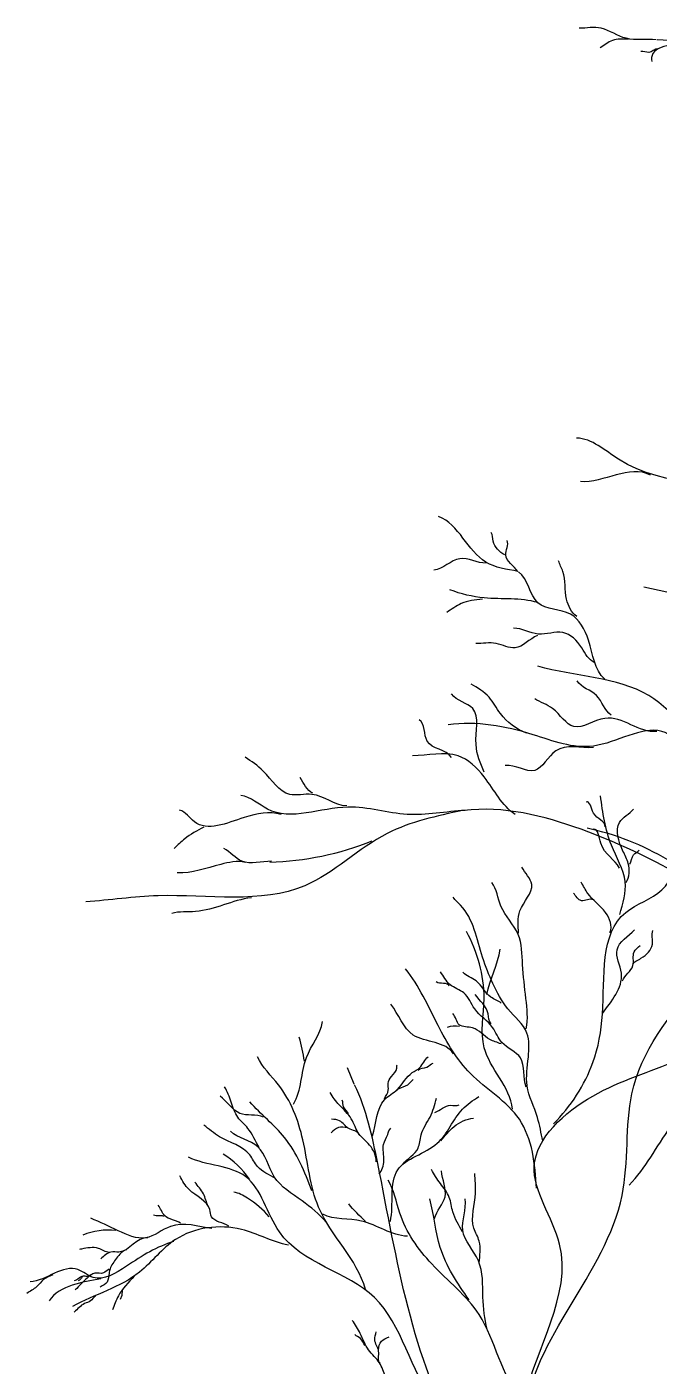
# Model space of a CAD drawing. Header units: millimetres. Extents: x 61831 to 121408, y 302 to 24841.
# Drawn here: x 84390 to 84908, y 19308 to 20406 of the extents above; entities that cross this region are included whole.
import ezdxf

# ---------------------------------------------------------------- set-up
doc = ezdxf.new("R2010")
doc.units = ezdxf.units.MM

# ---------------------------------------------------------------- blocks, each defined once
blk = doc.blocks.new('A$C402D241F')
at = {"color": 72}
for points in [[(516.7, 5547.6), (511.4, 5560.9)], [(551.6, 5543.1), (560.8, 5547.1), (565.1, 5551.3)], [(326.7, 5378.8), (326.2, 5374.4), (325, 5371.1)]]:
    blk.add_lwpolyline(points, dxfattribs=at)
for centre, radius, start, end in [((441, 5974.9), 245.4, 271.5172, 291.6678), ((370.2, 5427.6), 73.9, 34.838, 58.004), ((315.2, 5375), 53, 83.39, 112.9928)]:
    blk.add_arc(centre, radius, start, end, dxfattribs=at)
for points, start_tangent, end_tangent in [([(764.2, 6403.3), (739.6, 6404.6), (719.2, 6412.8), (701.1, 6412.8)], (-0.987787, 0.155813), (-0.999519, -0.031017)), ([(741.7, 6403.8), (728.4, 6402.9), (718.4, 6396.8)], (-0.998838, 0.048184), (-0.882538, -0.470242)), ([(802.6, 6404.6), (777.6, 6399.4), (761.6, 6392.1), (760.7, 6385.6)], (-0.998153, -0.060753), (0.369543, -0.929214)), ([(1387.1, 5959.7), (1338.5, 6112.3), (1174.4, 6216.2), (1121.2, 6280.9), (913.1, 6364.2), (841.4, 6403.4), (765.1, 6403.4)], (-0.334334, 0.942454), (-0.995821, 0.091331)), ([(765.5, 6396), (758.2, 6393), (751.7, 6393.8)], (-0.999537, 0.030434), (-0.956588, -0.291444)), ([(959.1, 5924.2), (914, 5973.3), (860.2, 6023.2), (733.4, 6059.7), (698.9, 6077)], (-0.930195, 0.367065), (-0.999704, 0.024337)), ([(759.5, 6046.7), (702.1, 6041.3)], (-0.888375, 0.459118), (-0.997661, 0.068362)), ([(651, 5967.8), (624.6, 5975.4), (585.9, 6012.8)], (-0.986393, 0.164404), (-0.932103, 0.362192)), ([(640.2, 5981.2), (630.7, 5992.5), (629, 5999.7)], (-0.884532, 0.466479), (-0.546841, 0.837236)), ([(650.9, 5967.6), (640.9, 5981.2), (642, 5993.1)], (-0.541157, 0.840921), (-0.442969, 0.896537)), ([(624.9, 5974.5), (603.3, 5978.1), (581.9, 5968.7)], (-0.999949, -0.010099), (-0.995301, -0.09683)), ([(699.1, 5930.7), (690.8, 5944.9), (687.8, 5967.6), (684.3, 5976.5)], (-0.786288, 0.617861), (-0.221565, 0.975146)), ([(722.1, 5879.3), (708.7, 5911.3), (694, 5932.7), (667.3, 5942), (651.3, 5967.4)], (-0.732662, 0.680592), (-0.822362, 0.568964)), ([(667.1, 5942.2), (623.3, 5946), (595.2, 5952.7)], (-0.956843, 0.290606), (-0.932591, 0.360934)), ([(1473.4, 5254.3), (1408.5, 5411.7), (1238.8, 5532.1), (1081.3, 5732.7), (914.6, 5939.4), (855.9, 5939.4), (754, 5954.8)], (-0.464328, 0.885663), (-0.976956, 0.213439)), ([(621.8, 5944.9), (604.5, 5941.4), (592.6, 5934.2)], (-0.995096, -0.098918), (-0.851262, -0.524742)), ([(713.5, 5893.2), (703.3, 5905.1), (687.8, 5917.6), (667.6, 5916.4), (647.4, 5921.1)], (-0.931896, 0.362727), (-0.998975, -0.045257)), ([(667, 5915.2), (648.6, 5905.1), (633.1, 5908.7), (616.4, 5908.7)], (-0.927107, -0.374797), (-0.999729, 0.02329)), ([(974.4, 5677.8), (923.7, 5703.2), (890.3, 5748.5), (868.9, 5773.9), (818.2, 5808.6), (758.1, 5866), (667.3, 5890)], (-0.9998, -0.02), (-0.961487, 0.27485)), ([(658, 5835.3), (636.6, 5851.3), (627.3, 5864.6), (612.6, 5875.3)], (-0.946062, 0.323985), (-0.879441, 0.476007)), ([(727.4, 5850), (715.4, 5866), (699.4, 5878)], (-0.822914, 0.568165), (-0.534887, 0.844923)), ([(623.3, 5803.3), (616.6, 5826), (613.9, 5855.3), (596.6, 5867.3)], (-0.400675, 0.91622), (-0.554423, 0.832235)), ([(764.8, 5836.6), (722.1, 5847.3), (696.7, 5840.6), (679.4, 5855.3), (664.7, 5863.3)], (-0.993149, -0.116858), (-0.852365, 0.522947)), ([(596.6, 5815.3), (576.6, 5828.6), (569.9, 5846)], (-0.542931, 0.839777), (-0.877557, 0.479473)), ([(811.5, 5809.9), (768.8, 5836.6), (712.8, 5824.6), (663.3, 5833.9), (593.9, 5841.9)], (-0.969489, 0.245133), (-0.988719, -0.149784)), ([(648.6, 5768.6), (623.3, 5799.3), (601.9, 5816.6), (564.6, 5816.6)], (-0.824669, 0.565615), (-1, 0)), ([(712.8, 5823.3), (682, 5820.6), (664.7, 5804.6), (640.6, 5808.6)], (-0.998877, -0.047379), (-0.988836, -0.149011)), ([(510.7, 5775.5), (482.1, 5785), (463.9, 5785), (442.2, 5804.1), (427.4, 5815.4)], (-0.999716, 0.023849), (-0.846155, 0.532937)), ([(483, 5785.9), (472.5, 5798.9)], (-0.897218, 0.441588), (-0.470333, 0.882489)), ([(607.8, 5771.9), (560.2, 5768.6), (511.6, 5774.6), (445.7, 5772.9), (423.9, 5784.2)], (-0.998433, -0.055952), (-0.992852, 0.119354)), ([(1132.9, 5623.9), (979.3, 5670), (858.3, 5679.6), (798.7, 5710.3), (702.7, 5756.4), (606.7, 5771.8)], (-0.99135, 0.131242), (-0.9922, -0.124659)), ([(680.1, 5515.1), (712.4, 5565.3), (720.2, 5605), (739.3, 5688.3), (768.9, 5706.7), (795.6, 5774.1)], (0.70818, 0.706032), (0.545653, 0.838011)), ([(722.5, 5758.5), (712.9, 5769.7), (706.8, 5778.7)], (-0.015025, 0.999887), (-0.955265, -0.295753)), ([(605.6, 5771.8), (543.9, 5753), (476.4, 5710.2), (356.1, 5701.9), (296.8, 5697)], (-0.977239, -0.212142), (-0.997947, -0.064048)), ([(456.9, 5768.6), (426.5, 5766), (385.8, 5762.5), (373.6, 5772)], (-0.963549, 0.267532), (-0.977823, 0.209433)), ([(739.7, 5712.7), (741.4, 5728.5), (737, 5738.6), (734.3, 5762.1), (745.7, 5773)], (0.491762, 0.87073), (0.660582, 0.750754)), ([(1127.2, 5634.8), (1075.1, 5647.9), (1007.9, 5671.7), (960.2, 5677.1), (892, 5678.2), (836.7, 5692.3), (773.8, 5731.3), (707.7, 5757.3)], (-0.998592, -0.053042), (-0.978238, 0.207487)), ([(734.2, 5724.5), (718.8, 5745.1), (712.7, 5756.6)], (-0.460955, 0.887424), (-0.99955, -0.029985)), ([(427.3, 5729.3), (407.4, 5727.6), (371.8, 5720.6)], (-0.974283, 0.225329), (-0.99966, 0.026057)), ([(449, 5730.2), (424.7, 5730.2), (409.9, 5740.6)], (-0.999898, 0.014273), (-0.889768, 0.456414)), ([(742.7, 5727.7), (745.7, 5735.5), (750.3, 5739.4)], (0.543871, 0.839169), (0.539463, 0.842009)), ([(651.3, 5671.2), (652.6, 5689.5), (662.3, 5711.2), (654.2, 5725.5)], (0.014515, 0.999895), (-0.437628, 0.899156)), ([(657.7, 5592.8), (657.5, 5617.7), (654.8, 5645.5), (651.1, 5670.3), (637, 5693.5), (629.5, 5712.7)], (0.212544, 0.977151), (-0.617541, 0.786539)), ([(726.4, 5671.9), (722.7, 5688.2), (708.2, 5703.8), (702.7, 5713.1)], (0.424906, 0.905237), (-0.557715, 0.830032)), ([(432.5, 5700.3), (386.7, 5689), (367.2, 5687.5)], (-0.993385, -0.114831), (-0.962454, -0.271446)), ([(671.4, 5501.1), (667, 5520.1), (658.5, 5546.3), (659.5, 5569.7), (658.3, 5589.4), (642.7, 5609.3), (630.4, 5629.9), (622, 5651.5), (604, 5694.1), (598, 5700.7)], (-0.240178, 0.970729), (-0.557715, 0.830032)), ([(712.5, 5698.5), (703.1, 5697.9), (696.5, 5704.1)], (-0.846674, 0.532111), (-0.615575, 0.788079)), ([(646.6, 5527.1), (623.3, 5577.4), (623.2, 5617.8), (608.8, 5672.6)], (-0.10813, 0.994137), (-0.466341, 0.884605)), ([(720.3, 5605.5), (735.7, 5638.5), (732.2, 5657.7), (746.6, 5674)], (0.577913, 0.816098), (0.721401, 0.692518)), ([(745, 5645.1), (751.8, 5650.7), (761.1, 5662.2), (761.4, 5673.6)], (0.316503, 0.948592), (0.261773, 0.965129)), ([(625.5, 5620.9), (636.5, 5658.2)], (0.186503, 0.982454), (0.160624, 0.987016)), ([(656.6, 5288.8), (685, 5416.5), (664.3, 5480.5), (712.2, 5537.8), (781.3, 5567.5), (866.4, 5619.1), (942, 5656)], (0.192981, 0.981203), (0.793044, 0.609164)), ([(736.7, 5632.1), (745.2, 5644.7), (746.2, 5655.9), (751, 5661.3)], (0.309468, 0.95091), (0.704613, 0.709591)), ([(666.1, 5462.3), (652.1, 5518.8), (612, 5556.3), (585.6, 5595.5), (558.9, 5642)], (-0.04182, 0.999125), (-0.625964, 0.779852)), ([(594.6, 5627.8), (583.9, 5631.3)], (-0.244454, 0.969661), (-0.835881, 0.548911)), ([(657.8, 5545.1), (653, 5569.1), (637.8, 5581.7), (630.2, 5594), (615.5, 5609.2), (606.7, 5622.3), (595.3, 5629), (587.4, 5639.6)], (-0.373678, 0.927559), (-0.626076, 0.779762)), ([(637.3, 5614), (628.7, 5618.8), (616.8, 5632.1), (605.9, 5639.2)], (-0.778619, 0.627497), (-0.643854, 0.765148)), ([(629, 5597), (626.5, 5605.2), (616, 5620.9)], (-0.739674, 0.672966), (-0.569764, 0.821808)), ([(598.1, 5572.4), (565.2, 5587.8), (546.9, 5613)], (-0.507167, 0.861848), (-0.611357, 0.791355)), ([(467, 5531.2), (477.6, 5569.3), (490.7, 5598.8)], (0.527459, 0.849581), (0.137973, 0.990436)), ([(637.1, 5580.5), (627.8, 5584.1), (613.8, 5593.6), (602.9, 5596.2), (597.5, 5605.4)], (-0.90547, 0.42441), (-0.699134, 0.71499)), ([(603.1, 5594.8), (593, 5594.1)], (-0.996429, 0.084439), (-0.945446, -0.32578)), ([(742.2, 5464.9), (776.1, 5512.5), (859.6, 5568.6), (905.1, 5567.2), (950.6, 5592.4)], (0.6944, 0.719589), (0.816267, 0.577674)), ([(476.1, 5566.5), (471.6, 5586)], (-0.218666, 0.9758), (-0.350483, 0.936569)), ([(526, 5379.3), (487.6, 5446.7), (474.7, 5501.9), (454.7, 5547), (437.5, 5570)], (-0.266347, 0.963877), (-0.405885, 0.913924)), ([(531.8, 5505.2), (541.6, 5534.8), (552.2, 5543.3), (564.3, 5557), (570.5, 5561.1), (577.5, 5569.9)], (0.30834, 0.951276), (0.822274, 0.569091)), ([(541.7, 5535.6), (544.7, 5542.6), (544.7, 5548.2), (547.2, 5553.9), (551.7, 5560.7), (552, 5563.4)], (0.376419, 0.926449), (0.447199, 0.894434)), ([(569.3, 5559.1), (576.4, 5561.4), (581.6, 5564.8)], (0.559258, 0.828993), (0.990001, 0.141061)), ([(438.8, 5495.5), (429.7, 5511.3), (421.4, 5520.4), (416, 5532.8), (410.6, 5545.3)], (-0.47505, 0.879959), (-0.509382, 0.86054)), ([(759.3, 4919.6), (725.1, 5079.9), (603.5, 5254.8), (536.1, 5482.4), (517.1, 5547)], (-0.136593, 0.990627), (-0.434895, 0.900481)), ([(442.5, 5520.6), (423, 5523.6), (406.9, 5537.7)], (-0.930242, 0.366946), (-0.791832, 0.61074)), ([(482, 5460.2), (459.6, 5503.8), (431.3, 5533)], (-0.339696, 0.940535), (-0.653303, 0.757097)), ([(534.9, 5483.9), (529.4, 5497.6), (520.7, 5506.8), (514.4, 5519.1), (504.5, 5530.5), (497, 5540.8)], (-0.037318, 0.999303), (-0.486866, 0.873477)), ([(512, 5523.1), (508.1, 5528.9), (506.9, 5534.4)], (-0.278974, 0.960299), (-0.443618, 0.896216)), ([(546.4, 5435.1), (552.4, 5477.3), (584.8, 5499.1), (605.5, 5527), (618.9, 5537.3)], (0.214685, 0.976683), (0.846392, 0.53256)), ([(556.5, 5481.8), (569.1, 5495.1), (571.6, 5505.9), (578.9, 5520.6), (584.2, 5536)], (0.60571, 0.795686), (0.236058, 0.971739)), ([(582.9, 5524.3), (595.7, 5530.2), (602.9, 5530.7)], (0.928177, 0.372139), (0.859584, 0.510995)), ([(452.3, 5470.2), (437.6, 5480), (431.1, 5489.6), (406.5, 5504.5), (393.5, 5514)], (-0.867236, 0.497898), (-0.785125, 0.619337)), ([(511.3, 5511.7), (503.8, 5512), (498, 5507.7)], (-0.960481, 0.278346), (-0.761222, -0.648491)), ([(520.8, 5506.2), (512.3, 5511.1), (504.8, 5517.6), (498.3, 5518.9)], (-0.294583, 0.955626), (-0.988547, 0.150914)), ([(537.2, 5473.9), (541.1, 5484.9), (540.9, 5498.2), (544.2, 5506.3), (546.9, 5511.6)], (0.648076, 0.761576), (0.748802, 0.662794)), ([(587.7, 5501.1), (598.7, 5512.8), (614.6, 5519.7)], (0.663382, 0.748281), (0.996477, 0.08387)), ([(493.8, 5434.5), (474, 5451.9), (451.3, 5471.7), (437.7, 5496.2), (415.3, 5508.9)], (-0.663718, 0.747983), (-0.73032, 0.683106)), ([(582.9, 5286.5), (533.3, 5372.8), (455.5, 5426.4), (427.8, 5471.8), (380.9, 5487.6)], (-0.617118, 0.786871), (-0.904212, 0.427084)), ([(605.6, 5426.4), (597.6, 5442.8), (594.7, 5454.7), (587.4, 5466.2), (580.1, 5477.6)], (-0.466419, 0.884564), (-0.431172, 0.90227)), ([(413.9, 5431.2), (399.9, 5438.9), (398.4, 5444.7), (381.5, 5461.1), (373.8, 5472.4)], (-0.812641, 0.582764), (-0.461407, 0.887188)), ([(397.1, 5447.4), (393.2, 5457.7), (386.2, 5467.2)], (-0.435355, 0.900259), (-0.620082, 0.784537)), ([(653.7, 5289.4), (619.1, 5358.7), (580.4, 5400.2), (554.1, 5441.9), (544.5, 5469)], (-0.652332, 0.757934), (-0.533143, 0.846025)), ([(582.7, 5437.4), (591.2, 5455.2), (588.4, 5476.4)], (0.213166, 0.977016), (-0.066407, 0.997793)), ([(619.2, 5401.2), (619.2, 5418.9), (614.9, 5429.5), (616.2, 5458.3), (615.5, 5474.4)], (0.069309, 0.997595), (-0.077283, 0.997009)), ([(447, 5438.8), (429.4, 5454.1), (418.1, 5458.9)], (-0.610998, 0.791633), (-0.997338, 0.072913)), ([(374.5, 5433.6), (361.5, 5439.7), (356.2, 5448.5)], (-0.824237, 0.566244), (-0.577305, 0.816529)), ([(525.9, 5435), (512.3, 5449.6)], (-0.688785, 0.724966), (-0.582801, 0.812615)), ([(611, 5370.9), (587.3, 5413.8), (578.7, 5453.6)], (-0.592102, 0.805863), (-0.265111, 0.964218)), ([(625.7, 5346.8), (622.3, 5372.9), (618.5, 5402.8), (605.7, 5427.8), (607.7, 5453.5)], (-0.251742, 0.967795), (-0.160768, 0.986992)), ([(400.2, 5429.2), (366.3, 5431), (345.8, 5421.6), (323.4, 5427.4), (300.9, 5437.6)], (-0.988149, 0.153498), (-0.924545, 0.381072)), ([(360.7, 5439.1), (352.4, 5440.1)], (-0.861588, 0.507609), (-0.921735, 0.38782)), ([(560.4, 5422.9), (522.8, 5435.3), (491, 5440.9)], (-0.99939, 0.034924), (-0.899522, 0.436876)), ([(462.8, 5415.7), (424.3, 5428.5), (370.3, 5420.2), (340.8, 5393.5), (286, 5365.4)], (-0.984615, 0.174738), (-0.876835, -0.480791)), ([(347.6, 5421.6), (323.9, 5409.9), (317.3, 5409.9), (309, 5404.4)], (-0.99174, 0.128266), (-0.806138, -0.591727)), ([(368.8, 5418.5), (330.1, 5398.4), (302.9, 5389.1), (290.4, 5395.6), (251.1, 5385.5)], (-0.961473, -0.2749), (-0.996945, -0.0781)), ([(316.1, 5409.7), (307.1, 5412.9), (293.4, 5412.4), (291.6, 5412.1)], (-0.99998, 0.006349), (-0.994565, -0.104114)), ([(330.4, 5411.9), (322, 5404.9), (316.7, 5396.1), (315.9, 5392.7), (314.2, 5385.4), (308.7, 5381.3)], (-0.976997, -0.213254), (-0.86987, -0.493282)), ([(269.8, 5391.4), (262.2, 5387.4), (256.5, 5381.5), (248.5, 5376)], (-0.870942, -0.491386), (-0.795379, -0.606112)), ([(301.9, 5391.9), (297.8, 5390), (294.7, 5390.2), (290.2, 5387.7), (287.3, 5386.3)], (-0.871931, -0.489628), (-0.944135, -0.329559)), ([(315.9, 5395.9), (311.3, 5392.8), (304.2, 5392.6), (297.8, 5388.6), (288.2, 5379)], (-0.858317, -0.51312), (-0.695725, -0.718308)), ([(293.8, 5389.6), (292.5, 5387.6), (290.5, 5386.3)], (-0.66929, -0.743001), (-0.748319, -0.663339)), ([(309, 5388), (285.7, 5382.7), (266.7, 5370)], (-0.983994, -0.178199), (-0.542663, -0.83995)), ([(304.7, 5373.9), (300.7, 5369.9), (295.7, 5367.7), (287.4, 5360.8)], (-0.847315, -0.531091), (-0.760484, -0.649356)), ([(553.4, 5297.4), (542.7, 5307.7), (537.5, 5319.1), (528.6, 5329.7), (521.7, 5343.2), (515.1, 5353.9)], (-0.911096, 0.412195), (-0.624712, 0.780855)), ([(525.8, 5333.4), (521.9, 5339.2), (517.2, 5342.3)], (-0.78366, 0.62119), (-0.662109, 0.749407)), ([(538.1, 5318.9), (536.8, 5328.6), (533.6, 5338), (534.9, 5344.5)], (-0.773435, 0.633876), (0.233857, 0.972271)), ([(536.6, 5329.8), (539.1, 5336.8), (545.3, 5340.6)], (0.105268, 0.994444), (0.888073, 0.459702))]:
    blk.add_spline(points, degree=3, dxfattribs=dict(at, start_tangent=start_tangent, end_tangent=end_tangent))
for points, start_tangent in [([(734.4, 5686.5), (738.8, 5713.5), (727.6, 5743.4), (718.6, 5783.8)], (0.648934, 0.760845)), ([(336.5, 5390.1), (323.5, 5374), (318.7, 5362.5)], (-0.780209, -0.625519))]:
    blk.add_spline(points, degree=3, dxfattribs=dict(at, start_tangent=start_tangent))
at = {"color": 72, "end_tangent": (-0.974412, 0.224771)}
blk.add_spline([(393.5, 5758.2), (377.9, 5748.6), (369.3, 5740.8)], degree=3, dxfattribs=at)
at = {"color": 72}
blk.add_open_spline([(702.8, 5124.8), (689.5, 5176.4), (612, 5293.5), (749.3, 5415.4), (730.3, 5592.6), (846.6, 5661.5), (879.2, 5744.1), (883.1, 5753.7)], degree=3, knots=[0, 0, 0, 0, 0.0745793, 0.1651236, 0.2041516, 0.3085715, 0.3227446, 0.3227446, 0.3227446, 0.3227446], dxfattribs=at)

msp = doc.modelspace()

# ---------------------------------------------------------------- block references
msp.add_blockref('A$C402D241F', (84141.6, 13992))

doc.saveas('drawing.dxf')
